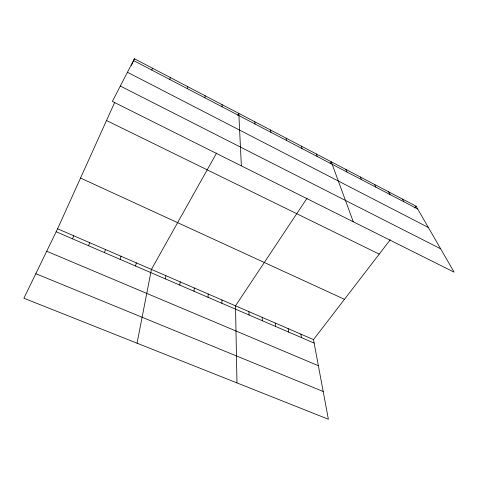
<?xml version="1.0" encoding="UTF-8"?>
<svg xmlns="http://www.w3.org/2000/svg" width="478" height="478" viewBox="0 0 478 478"><rect width="100%" height="100%" fill="white"/><g stroke="black" fill="none" stroke-linecap="round" stroke-linejoin="round"><path stroke-width="0.72" d="M221.894 303.267L221.935 299.963M222.037 106.773L222.085 104.646M208.038 297.292L208.193 294.006M194.008 291.239L194.271 287.977M204.889 97.817L205.104 95.755M179.788 285.103L180.17 281.877M165.388 278.889L165.884 275.687M187.472 88.717L187.854 86.727M137.061 343.21L151.412 269.425L216.588 153.068M135.561 266.019L136.308 262.882M120.121 259.357L120.994 256.25M169.774 79.468L170.323 77.55M104.461 252.599L105.471 249.528M88.585 245.746L89.733 242.71M151.789 70.075L152.518 68.229M72.489 238.803L73.779 235.803M390.299 239.705L313.496 339.607L328.38 419.242L23.9 298.236L57.599 228.795L114.726 102.346M131.396 65.438L134.42 58.758L416.069 206.179L454.1 272.143L112.354 101.426L134.42 58.758M237.739 115.306L238.809 113.394L241.36 165.872M307.109 198.119L235.511 305.836L236.974 382.914M330.041 163.619L331.26 161.785L353.284 221.786M414.713 207.948L416.069 206.179M35.814 273.691L323.194 391.488M46.707 251.237L318.378 365.724M57.599 228.795L313.496 339.607M56.159 231.758L314.148 343.079M80.519 178.055L344.477 299.312M106.516 120.516L379.221 254.111M120.313 86.034L440.632 248.787M127.441 72.25L428.342 227.462M133.505 60.521L417.688 208.988M402.428 199.039L403.934 201.8M388.59 191.798L389.988 194.516M374.561 184.454L375.845 187.125M360.328 177.003L361.505 179.632M345.899 169.451L346.95 172.032M316.406 154.012L317.207 156.491M301.337 146.125L302.012 148.55M286.053 138.124L286.585 140.496M270.536 130.004L270.93 132.316M300.895 334.152L301.451 337.599M288.138 328.631L288.598 332.055M254.786 121.765L255.043 124.017M275.226 323.038L275.591 326.438M262.147 317.374L262.416 320.756M248.913 311.644L249.08 315.002"/></g></svg>
